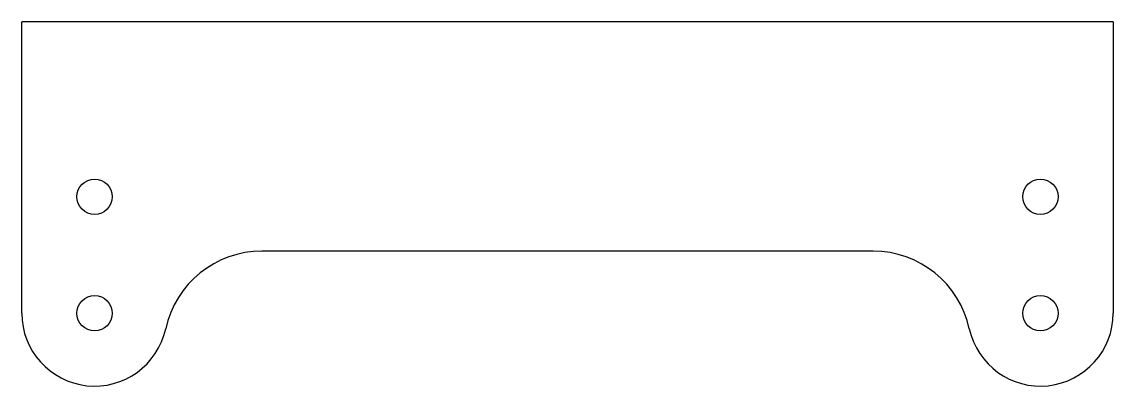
# Model space of a CAD drawing. Extents: x 0 to 150, y 0 to 50.
import ezdxf

# ---------------------------------------------------------------- set-up
doc = ezdxf.new("R2010")
doc.units = 0
doc.layers.add('Shape2DView', color=7, linetype='CONTINUOUS')

msp = doc.modelspace()

# ---------------------------------------------------------------- linework, layer by layer
at = {"layer": 'Shape2DView'}
for p, q in [((150, 49.9428), (0, 49.9428)), ((0, 9.94278), (0, 49.9428)), ((150, 49.9428), (150, 9.94275)), ((117, 18.48), (33, 18.48))]:
    msp.add_line(p, q, dxfattribs=at)
for centre in [(10, 25.9428), (140, 25.9428), (10, 9.94278), (140, 9.94278)]:
    msp.add_circle(centre, 2.43125, dxfattribs=at)
for centre, radius, start, end in [((33, 4.94278), 13.5372, 90, 167.735), ((117, 4.94278), 13.5372, 12.2648, 90), ((10, 9.94278), 10, -180, -12.2648), ((140, 9.94278), 10, -167.735, -0.0001434)]:
    msp.add_arc(centre, radius, start, end, dxfattribs=at)

doc.saveas('drawing.dxf')
